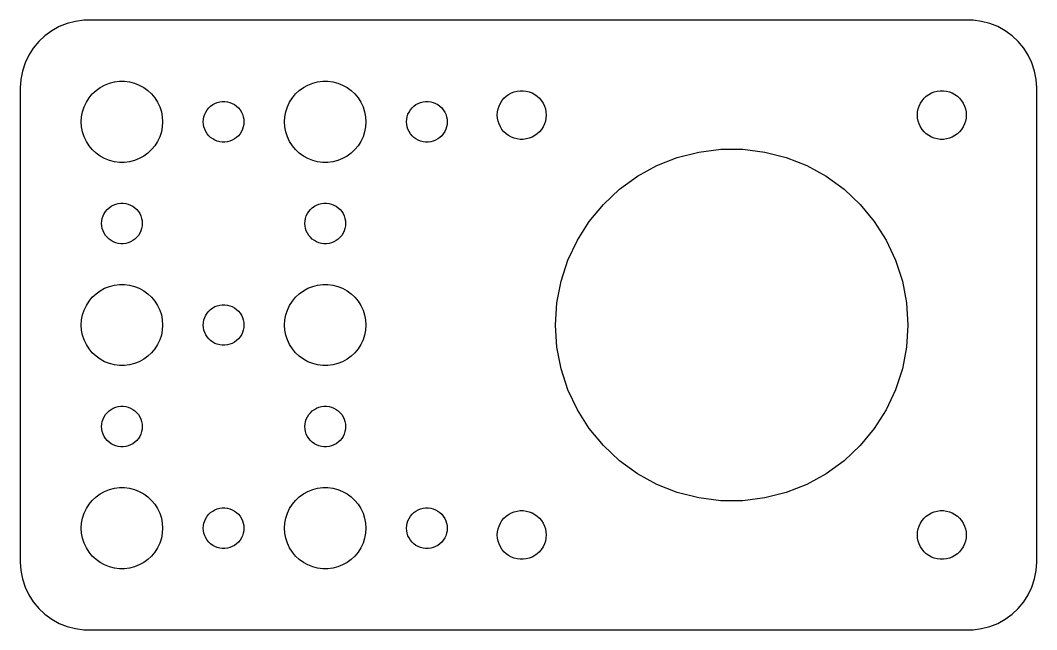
# Model space of a CAD drawing. Header units: metres. Extents: x -52.5 to 22.5, y -20 to 76.5.
# Drawn here: x -52.5 to 22.5, y 31.5 to 76.5 of the extents above; entities that cross this region are included whole.
import ezdxf

# ---------------------------------------------------------------- set-up
doc = ezdxf.new("R2010")
doc.units = ezdxf.units.M

msp = doc.modelspace()

# ---------------------------------------------------------------- linework, layer by layer
for p, q in [((-49.6289, 76.0241), (-50.1791, 75.7216)), ((-49.0451, 76.2553), (-49.6289, 76.0241)), ((-48.4369, 76.4114), (-49.0451, 76.2553)), ((-47.8139, 76.4901), (-48.4369, 76.4114)), ((17.8139, 76.4901), (-47.8139, 76.4901)), ((18.4369, 76.4114), (17.8139, 76.4901)), ((19.0451, 76.2553), (18.4369, 76.4114)), ((19.6289, 76.0241), (19.0451, 76.2553)), ((20.1791, 75.7216), (19.6289, 76.0241)), ((-50.6871, 75.3526), (-51.1448, 74.9227)), ((-50.1791, 75.7216), (-50.6871, 75.3526)), ((20.6871, 75.3526), (20.1791, 75.7216)), ((21.1448, 74.9227), (20.6871, 75.3526)), ((-51.5451, 74.4389), (-51.8815, 73.9088)), ((-51.1448, 74.9227), (-51.5451, 74.4389)), ((21.5451, 74.4389), (21.1448, 74.9227)), ((21.8815, 73.9088), (21.5451, 74.4389)), ((-51.8815, 73.9088), (-52.1489, 73.3406)), ((22.1489, 73.3406), (21.8815, 73.9088)), ((-52.1489, 73.3406), (-52.3429, 72.7434)), ((22.3429, 72.7434), (22.1489, 73.3406)), ((-52.4606, 72.1267), (-52.5, 71.5)), ((-52.3429, 72.7434), (-52.4606, 72.1267)), ((22.4606, 72.1267), (22.3429, 72.7434)), ((22.5, 71.5), (22.4606, 72.1267)), ((-52.5, 71.5), (-52.5, 36.5)), ((-47.1869, 71.0536), (-46.9123, 71.3115)), ((-46.9123, 71.3115), (-46.6075, 71.533)), ((-46.6075, 71.533), (-46.2773, 71.7145)), ((-46.2773, 71.7145), (-45.927, 71.8532)), ((-45.927, 71.8532), (-45.5621, 71.9469)), ((-45.5621, 71.9469), (-45.1884, 71.9941)), ((-45.1884, 71.9941), (-44.8116, 71.9941)), ((-44.8116, 71.9941), (-44.4379, 71.9469)), ((-44.4379, 71.9469), (-44.0729, 71.8532)), ((-44.0729, 71.8532), (-43.7227, 71.7145)), ((-43.7227, 71.7145), (-43.3925, 71.533)), ((-43.3925, 71.533), (-43.0877, 71.3115)), ((-43.0877, 71.3115), (-42.8131, 71.0536)), ((-32.1869, 71.0536), (-31.9123, 71.3115)), ((-31.9123, 71.3115), (-31.6075, 71.533)), ((-31.6075, 71.533), (-31.2773, 71.7145)), ((-31.2773, 71.7145), (-30.927, 71.8532)), ((-30.927, 71.8532), (-30.5621, 71.9469)), ((-30.5621, 71.9469), (-30.1884, 71.9941)), ((-30.1884, 71.9941), (-29.8116, 71.9941)), ((-29.8116, 71.9941), (-29.4379, 71.9469)), ((-29.4379, 71.9469), (-29.0729, 71.8532)), ((-29.0729, 71.8532), (-28.7227, 71.7145)), ((-28.7227, 71.7145), (-28.3925, 71.533)), ((-28.3925, 71.533), (-28.0877, 71.3115)), ((-28.0877, 71.3115), (-27.8131, 71.0536)), ((-16.0562, 71.2119), (-15.8373, 71.2681)), ((-15.8373, 71.2681), (-15.613, 71.2964)), ((-15.613, 71.2964), (-15.387, 71.2964)), ((-15.387, 71.2964), (-15.1627, 71.2681)), ((-15.1627, 71.2681), (-14.9438, 71.2119)), ((14.9438, 71.2119), (15.1627, 71.2681)), ((15.1627, 71.2681), (15.387, 71.2964)), ((15.387, 71.2964), (15.613, 71.2964)), ((15.613, 71.2964), (15.8373, 71.2681)), ((15.8373, 71.2681), (16.0562, 71.2119)), ((22.5, 36.5), (22.5, 71.5)), ((-47.6289, 70.4453), (-47.427, 70.7634)), ((-47.427, 70.7634), (-47.1869, 71.0536)), ((-42.8131, 71.0536), (-42.5729, 70.7634)), ((-42.5729, 70.7634), (-42.3711, 70.4453)), ((-32.6289, 70.4453), (-32.427, 70.7634)), ((-32.427, 70.7634), (-32.1869, 71.0536)), ((-27.8131, 71.0536), (-27.5729, 70.7634)), ((-27.5729, 70.7634), (-27.3711, 70.4453)), ((-17.0773, 70.3672), (-16.9562, 70.558)), ((-16.9562, 70.558), (-16.8121, 70.7322)), ((-16.8121, 70.7322), (-16.6474, 70.8869)), ((-16.6474, 70.8869), (-16.4645, 71.0198)), ((-16.4645, 71.0198), (-16.2664, 71.1287)), ((-16.2664, 71.1287), (-16.0562, 71.2119)), ((-14.9438, 71.2119), (-14.7336, 71.1287)), ((-14.7336, 71.1287), (-14.5355, 71.0198)), ((-14.5355, 71.0198), (-14.3526, 70.8869)), ((-14.3526, 70.8869), (-14.1879, 70.7322)), ((-14.1879, 70.7322), (-14.0438, 70.558)), ((-14.0438, 70.558), (-13.9226, 70.3672)), ((13.9226, 70.3672), (14.0438, 70.558)), ((14.0438, 70.558), (14.1879, 70.7322)), ((14.1879, 70.7322), (14.3526, 70.8869)), ((14.3526, 70.8869), (14.5355, 71.0198)), ((14.5355, 71.0198), (14.7336, 71.1287)), ((14.7336, 71.1287), (14.9438, 71.2119)), ((16.0562, 71.2119), (16.2664, 71.1287)), ((16.2664, 71.1287), (16.4645, 71.0198)), ((16.4645, 71.0198), (16.6474, 70.8869)), ((16.6474, 70.8869), (16.8121, 70.7322)), ((16.8121, 70.7322), (16.9562, 70.558)), ((16.9562, 70.558), (17.0773, 70.3672)), ((-47.9057, 69.7461), (-47.7893, 70.1044)), ((-47.7893, 70.1044), (-47.6289, 70.4453)), ((-42.3711, 70.4453), (-42.2107, 70.1044)), ((-42.2107, 70.1044), (-42.0942, 69.7461)), ((-38.8145, 69.7226), (-38.7135, 69.8817)), ((-38.7135, 69.8817), (-38.5934, 70.0268)), ((-38.5934, 70.0268), (-38.4561, 70.1558)), ((-38.4561, 70.1558), (-38.3037, 70.2665)), ((-38.3037, 70.2665), (-38.1387, 70.3572)), ((-38.1387, 70.3572), (-37.9635, 70.4266)), ((-37.9635, 70.4266), (-37.7811, 70.4734)), ((-37.7811, 70.4734), (-37.5942, 70.497)), ((-37.5942, 70.497), (-37.4058, 70.497)), ((-37.4058, 70.497), (-37.2189, 70.4734)), ((-37.2189, 70.4734), (-37.0365, 70.4266)), ((-37.0365, 70.4266), (-36.8613, 70.3572)), ((-36.8613, 70.3572), (-36.6963, 70.2665)), ((-36.6963, 70.2665), (-36.5439, 70.1558)), ((-36.5439, 70.1558), (-36.4065, 70.0268)), ((-36.4065, 70.0268), (-36.2865, 69.8817)), ((-36.2865, 69.8817), (-36.1855, 69.7226)), ((-32.9057, 69.7461), (-32.7893, 70.1044)), ((-32.7893, 70.1044), (-32.6289, 70.4453)), ((-27.3711, 70.4453), (-27.2107, 70.1044)), ((-27.2107, 70.1044), (-27.0942, 69.7461)), ((-23.8145, 69.7226), (-23.7135, 69.8817)), ((-23.7135, 69.8817), (-23.5934, 70.0268)), ((-23.5934, 70.0268), (-23.4561, 70.1558)), ((-23.4561, 70.1558), (-23.3037, 70.2665)), ((-23.3037, 70.2665), (-23.1387, 70.3572)), ((-23.1387, 70.3572), (-22.9635, 70.4266)), ((-22.9635, 70.4266), (-22.7811, 70.4734)), ((-22.7811, 70.4734), (-22.5942, 70.497)), ((-22.5942, 70.497), (-22.4058, 70.497)), ((-22.4058, 70.497), (-22.2189, 70.4734)), ((-22.2189, 70.4734), (-22.0365, 70.4266)), ((-22.0365, 70.4266), (-21.8613, 70.3572)), ((-21.8613, 70.3572), (-21.6963, 70.2665)), ((-21.6963, 70.2665), (-21.5439, 70.1558)), ((-21.5439, 70.1558), (-21.4065, 70.0268)), ((-21.4065, 70.0268), (-21.2865, 69.8817)), ((-21.2865, 69.8817), (-21.1855, 69.7226)), ((-17.2858, 69.7256), (-17.2434, 69.9476)), ((-17.2434, 69.9476), (-17.1736, 70.1626)), ((-17.1736, 70.1626), (-17.0773, 70.3672)), ((-13.9226, 70.3672), (-13.8264, 70.1626)), ((-13.8264, 70.1626), (-13.7565, 69.9476)), ((-13.7565, 69.9476), (-13.7142, 69.7256)), ((13.7142, 69.7256), (13.7565, 69.9476)), ((13.7565, 69.9476), (13.8264, 70.1626)), ((13.8264, 70.1626), (13.9226, 70.3672)), ((17.0773, 70.3672), (17.1736, 70.1626)), ((17.1736, 70.1626), (17.2434, 69.9476)), ((17.2434, 69.9476), (17.2858, 69.7256)), ((-48, 69), (-47.9763, 69.376)), ((-47.9763, 68.624), (-48, 69)), ((-47.9763, 69.376), (-47.9057, 69.7461)), ((-42.0942, 69.7461), (-42.0237, 69.376)), ((-42.0237, 69.376), (-42, 69)), ((-42, 69), (-42.0237, 68.624)), ((-39, 69), (-38.9882, 69.188)), ((-38.9882, 68.812), (-39, 69)), ((-38.9882, 69.188), (-38.9529, 69.373)), ((-38.9529, 69.373), (-38.8947, 69.5522)), ((-38.8947, 69.5522), (-38.8145, 69.7226)), ((-36.1855, 69.7226), (-36.1053, 69.5522)), ((-36.1053, 69.5522), (-36.0471, 69.373)), ((-36.0471, 69.373), (-36.0118, 69.188)), ((-36.0118, 69.188), (-36, 69)), ((-36, 69), (-36.0118, 68.812)), ((-33, 69), (-32.9763, 69.376)), ((-32.9763, 68.624), (-33, 69)), ((-32.9763, 69.376), (-32.9057, 69.7461)), ((-27.0942, 69.7461), (-27.0237, 69.376)), ((-27.0237, 69.376), (-27, 69)), ((-27, 69), (-27.0237, 68.624)), ((-24, 69), (-23.9882, 69.188)), ((-23.9882, 68.812), (-24, 69)), ((-23.9882, 69.188), (-23.9529, 69.373)), ((-23.9529, 69.373), (-23.8947, 69.5522)), ((-23.8947, 69.5522), (-23.8145, 69.7226)), ((-21.1855, 69.7226), (-21.1053, 69.5522)), ((-21.1053, 69.5522), (-21.0471, 69.373)), ((-21.0471, 69.373), (-21.0118, 69.188)), ((-21.0118, 69.188), (-21, 69)), ((-21, 69), (-21.0118, 68.812)), ((-17.3, 69.5), (-17.2858, 69.7256)), ((-17.2858, 69.2744), (-17.3, 69.5)), ((-17.2434, 69.0524), (-17.2858, 69.2744)), ((-17.1736, 68.8374), (-17.2434, 69.0524)), ((-13.7565, 69.0524), (-13.8264, 68.8374)), ((-13.7142, 69.2744), (-13.7565, 69.0524)), ((-13.7142, 69.7256), (-13.7, 69.5)), ((-13.7, 69.5), (-13.7142, 69.2744)), ((13.7, 69.5), (13.7142, 69.7256)), ((13.7142, 69.2744), (13.7, 69.5)), ((13.7565, 69.0524), (13.7142, 69.2744)), ((13.8264, 68.8374), (13.7565, 69.0524)), ((17.2434, 69.0524), (17.1736, 68.8374)), ((17.2858, 69.2744), (17.2434, 69.0524)), ((17.2858, 69.7256), (17.3, 69.5)), ((17.3, 69.5), (17.2858, 69.2744)), ((-47.9057, 68.2539), (-47.9763, 68.624)), ((-47.7893, 67.8956), (-47.9057, 68.2539)), ((-42.0942, 68.2539), (-42.2107, 67.8956)), ((-42.0237, 68.624), (-42.0942, 68.2539)), ((-38.9529, 68.627), (-38.9882, 68.812)), ((-38.8947, 68.4478), (-38.9529, 68.627)), ((-38.8145, 68.2774), (-38.8947, 68.4478)), ((-38.7135, 68.1183), (-38.8145, 68.2774)), ((-36.1855, 68.2774), (-36.2865, 68.1183)), ((-36.1053, 68.4478), (-36.1855, 68.2774)), ((-36.0471, 68.627), (-36.1053, 68.4478)), ((-36.0118, 68.812), (-36.0471, 68.627)), ((-32.9057, 68.2539), (-32.9763, 68.624)), ((-32.7893, 67.8956), (-32.9057, 68.2539)), ((-27.0942, 68.2539), (-27.2107, 67.8956)), ((-27.0237, 68.624), (-27.0942, 68.2539)), ((-23.9529, 68.627), (-23.9882, 68.812)), ((-23.8947, 68.4478), (-23.9529, 68.627)), ((-23.8145, 68.2774), (-23.8947, 68.4478)), ((-23.7135, 68.1183), (-23.8145, 68.2774)), ((-21.1855, 68.2774), (-21.2865, 68.1183)), ((-21.1053, 68.4478), (-21.1855, 68.2774)), ((-21.0471, 68.627), (-21.1053, 68.4478)), ((-21.0118, 68.812), (-21.0471, 68.627)), ((-17.0773, 68.6328), (-17.1736, 68.8374)), ((-16.9562, 68.442), (-17.0773, 68.6328)), ((-16.8121, 68.2678), (-16.9562, 68.442)), ((-16.6474, 68.1131), (-16.8121, 68.2678)), ((-14.1879, 68.2678), (-14.3526, 68.1131)), ((-14.0438, 68.442), (-14.1879, 68.2678)), ((-13.9226, 68.6328), (-14.0438, 68.442)), ((-13.8264, 68.8374), (-13.9226, 68.6328)), ((13.9226, 68.6328), (13.8264, 68.8374)), ((14.0438, 68.442), (13.9226, 68.6328)), ((14.1879, 68.2678), (14.0438, 68.442)), ((14.3526, 68.1131), (14.1879, 68.2678)), ((16.8121, 68.2678), (16.6474, 68.1131)), ((16.9562, 68.442), (16.8121, 68.2678)), ((17.0773, 68.6328), (16.9562, 68.442)), ((17.1736, 68.8374), (17.0773, 68.6328)), ((-47.6289, 67.5547), (-47.7893, 67.8956)), ((-47.427, 67.2366), (-47.6289, 67.5547)), ((-42.3711, 67.5547), (-42.5729, 67.2366)), ((-42.2107, 67.8956), (-42.3711, 67.5547)), ((-38.5934, 67.9732), (-38.7135, 68.1183)), ((-38.4561, 67.8442), (-38.5934, 67.9732)), ((-38.3037, 67.7335), (-38.4561, 67.8442)), ((-38.1387, 67.6427), (-38.3037, 67.7335)), ((-37.9635, 67.5734), (-38.1387, 67.6427)), ((-37.7811, 67.5266), (-37.9635, 67.5734)), ((-37.5942, 67.5029), (-37.7811, 67.5266)), ((-37.4058, 67.5029), (-37.5942, 67.5029)), ((-37.2189, 67.5266), (-37.4058, 67.5029)), ((-37.0365, 67.5734), (-37.2189, 67.5266)), ((-36.8613, 67.6427), (-37.0365, 67.5734)), ((-36.6963, 67.7335), (-36.8613, 67.6427)), ((-36.5439, 67.8442), (-36.6963, 67.7335)), ((-36.4065, 67.9732), (-36.5439, 67.8442)), ((-36.2865, 68.1183), (-36.4065, 67.9732)), ((-32.6289, 67.5547), (-32.7893, 67.8956)), ((-32.427, 67.2366), (-32.6289, 67.5547)), ((-27.3711, 67.5547), (-27.5729, 67.2366)), ((-27.2107, 67.8956), (-27.3711, 67.5547)), ((-23.5934, 67.9732), (-23.7135, 68.1183)), ((-23.4561, 67.8442), (-23.5934, 67.9732)), ((-23.3037, 67.7335), (-23.4561, 67.8442)), ((-23.1387, 67.6427), (-23.3037, 67.7335)), ((-22.9635, 67.5734), (-23.1387, 67.6427)), ((-22.7811, 67.5266), (-22.9635, 67.5734)), ((-22.5942, 67.5029), (-22.7811, 67.5266)), ((-22.4058, 67.5029), (-22.5942, 67.5029)), ((-22.2189, 67.5266), (-22.4058, 67.5029)), ((-22.0365, 67.5734), (-22.2189, 67.5266)), ((-21.8613, 67.6427), (-22.0365, 67.5734)), ((-21.6963, 67.7335), (-21.8613, 67.6427)), ((-21.5439, 67.8442), (-21.6963, 67.7335)), ((-21.4065, 67.9732), (-21.5439, 67.8442)), ((-21.2865, 68.1183), (-21.4065, 67.9732)), ((-16.4645, 67.9802), (-16.6474, 68.1131)), ((-16.2664, 67.8713), (-16.4645, 67.9802)), ((-16.0562, 67.7881), (-16.2664, 67.8713)), ((-15.8373, 67.7319), (-16.0562, 67.7881)), ((-15.613, 67.7036), (-15.8373, 67.7319)), ((-15.387, 67.7036), (-15.613, 67.7036)), ((-15.1627, 67.7319), (-15.387, 67.7036)), ((-14.9438, 67.7881), (-15.1627, 67.7319)), ((-14.7336, 67.8713), (-14.9438, 67.7881)), ((-14.5355, 67.9802), (-14.7336, 67.8713)), ((-14.3526, 68.1131), (-14.5355, 67.9802)), ((14.5355, 67.9802), (14.3526, 68.1131)), ((14.7336, 67.8713), (14.5355, 67.9802)), ((14.9438, 67.7881), (14.7336, 67.8713)), ((15.1627, 67.7319), (14.9438, 67.7881)), ((15.387, 67.7036), (15.1627, 67.7319)), ((15.613, 67.7036), (15.387, 67.7036)), ((15.8373, 67.7319), (15.613, 67.7036)), ((16.0562, 67.7881), (15.8373, 67.7319)), ((16.2664, 67.8713), (16.0562, 67.7881)), ((16.4645, 67.9802), (16.2664, 67.8713)), ((16.6474, 68.1131), (16.4645, 67.9802)), ((-47.1869, 66.9464), (-47.427, 67.2366)), ((-46.9123, 66.6884), (-47.1869, 66.9464)), ((-42.8131, 66.9464), (-43.0877, 66.6884)), ((-42.5729, 67.2366), (-42.8131, 66.9464)), ((-32.1869, 66.9464), (-32.427, 67.2366)), ((-31.9123, 66.6884), (-32.1869, 66.9464)), ((-27.8131, 66.9464), (-28.0877, 66.6884)), ((-27.5729, 67.2366), (-27.8131, 66.9464)), ((-4.0172, 66.3637), (-2.4359, 66.7697)), ((-2.4359, 66.7697), (-0.8163, 66.9743)), ((-0.8163, 66.9743), (0.8163, 66.9743)), ((0.8163, 66.9743), (2.4359, 66.7697)), ((2.4359, 66.7697), (4.0172, 66.3637)), ((-46.6075, 66.467), (-46.9123, 66.6884)), ((-46.2773, 66.2855), (-46.6075, 66.467)), ((-45.927, 66.1468), (-46.2773, 66.2855)), ((-45.5621, 66.0531), (-45.927, 66.1468)), ((-45.1884, 66.0059), (-45.5621, 66.0531)), ((-44.8116, 66.0059), (-45.1884, 66.0059)), ((-44.4379, 66.0531), (-44.8116, 66.0059)), ((-44.0729, 66.1468), (-44.4379, 66.0531)), ((-43.7227, 66.2855), (-44.0729, 66.1468)), ((-43.3925, 66.467), (-43.7227, 66.2855)), ((-43.0877, 66.6884), (-43.3925, 66.467)), ((-31.6075, 66.467), (-31.9123, 66.6884)), ((-31.2773, 66.2855), (-31.6075, 66.467)), ((-30.927, 66.1468), (-31.2773, 66.2855)), ((-30.5621, 66.0531), (-30.927, 66.1468)), ((-30.1884, 66.0059), (-30.5621, 66.0531)), ((-29.8116, 66.0059), (-30.1884, 66.0059)), ((-29.4379, 66.0531), (-29.8116, 66.0059)), ((-29.0729, 66.1468), (-29.4379, 66.0531)), ((-28.7227, 66.2855), (-29.0729, 66.1468)), ((-28.3925, 66.467), (-28.7227, 66.2855)), ((-28.0877, 66.6884), (-28.3925, 66.467)), ((-5.5351, 65.7627), (-4.0172, 66.3637)), ((4.0172, 66.3637), (5.5351, 65.7627)), ((-6.9657, 64.9763), (-5.5351, 65.7627)), ((5.5351, 65.7627), (6.9657, 64.9763)), ((-8.2865, 64.0167), (-6.9657, 64.9763)), ((6.9657, 64.9763), (8.2865, 64.0167)), ((-9.4766, 62.8991), (-8.2865, 64.0167)), ((8.2865, 64.0167), (9.4766, 62.8991)), ((-46.3145, 62.2226), (-46.2135, 62.3817)), ((-46.2135, 62.3817), (-46.0934, 62.5268)), ((-46.0934, 62.5268), (-45.9561, 62.6558)), ((-45.9561, 62.6558), (-45.8037, 62.7665)), ((-45.8037, 62.7665), (-45.6387, 62.8572)), ((-45.6387, 62.8572), (-45.4635, 62.9266)), ((-45.4635, 62.9266), (-45.2811, 62.9734)), ((-45.2811, 62.9734), (-45.0942, 62.997)), ((-45.0942, 62.997), (-44.9058, 62.997)), ((-44.9058, 62.997), (-44.7189, 62.9734)), ((-44.7189, 62.9734), (-44.5365, 62.9266)), ((-44.5365, 62.9266), (-44.3613, 62.8572)), ((-44.3613, 62.8572), (-44.1963, 62.7665)), ((-44.1963, 62.7665), (-44.0439, 62.6558)), ((-44.0439, 62.6558), (-43.9065, 62.5268)), ((-43.9065, 62.5268), (-43.7865, 62.3817)), ((-43.7865, 62.3817), (-43.6855, 62.2226)), ((-31.3145, 62.2226), (-31.2135, 62.3817)), ((-31.2135, 62.3817), (-31.0934, 62.5268)), ((-31.0934, 62.5268), (-30.9561, 62.6558)), ((-30.9561, 62.6558), (-30.8037, 62.7665)), ((-30.8037, 62.7665), (-30.6387, 62.8572)), ((-30.6387, 62.8572), (-30.4635, 62.9266)), ((-30.4635, 62.9266), (-30.2811, 62.9734)), ((-30.2811, 62.9734), (-30.0942, 62.997)), ((-30.0942, 62.997), (-29.9058, 62.997)), ((-29.9058, 62.997), (-29.7189, 62.9734)), ((-29.7189, 62.9734), (-29.5365, 62.9266)), ((-29.5365, 62.9266), (-29.3613, 62.8572)), ((-29.3613, 62.8572), (-29.1963, 62.7665)), ((-29.1963, 62.7665), (-29.0439, 62.6558)), ((-29.0439, 62.6558), (-28.9065, 62.5268)), ((-28.9065, 62.5268), (-28.7865, 62.3817)), ((-28.7865, 62.3817), (-28.6855, 62.2226)), ((-10.5172, 61.6412), (-9.4766, 62.8991)), ((9.4766, 62.8991), (10.5172, 61.6412)), ((-46.5, 61.5), (-46.4882, 61.688)), ((-46.4882, 61.312), (-46.5, 61.5)), ((-46.4882, 61.688), (-46.4529, 61.873)), ((-46.4529, 61.873), (-46.3947, 62.0522)), ((-46.3947, 62.0522), (-46.3145, 62.2226)), ((-43.6855, 62.2226), (-43.6053, 62.0522)), ((-43.6053, 62.0522), (-43.5471, 61.873)), ((-43.5471, 61.873), (-43.5118, 61.688)), ((-43.5118, 61.688), (-43.5, 61.5)), ((-43.5, 61.5), (-43.5118, 61.312)), ((-31.5, 61.5), (-31.4882, 61.688)), ((-31.4882, 61.312), (-31.5, 61.5)), ((-31.4882, 61.688), (-31.4529, 61.873)), ((-31.4529, 61.873), (-31.3947, 62.0522)), ((-31.3947, 62.0522), (-31.3145, 62.2226)), ((-28.6855, 62.2226), (-28.6053, 62.0522)), ((-28.6053, 62.0522), (-28.5471, 61.873)), ((-28.5471, 61.873), (-28.5118, 61.688)), ((-28.5118, 61.688), (-28.5, 61.5)), ((-28.5, 61.5), (-28.5118, 61.312)), ((-11.392, 60.2628), (-10.5172, 61.6412)), ((10.5172, 61.6412), (11.392, 60.2628)), ((-46.4529, 61.127), (-46.4882, 61.312)), ((-46.3947, 60.9478), (-46.4529, 61.127)), ((-46.3145, 60.7774), (-46.3947, 60.9478)), ((-46.2135, 60.6183), (-46.3145, 60.7774)), ((-43.6855, 60.7774), (-43.7865, 60.6183)), ((-43.6053, 60.9478), (-43.6855, 60.7774)), ((-43.5471, 61.127), (-43.6053, 60.9478)), ((-43.5118, 61.312), (-43.5471, 61.127)), ((-31.4529, 61.127), (-31.4882, 61.312)), ((-31.3947, 60.9478), (-31.4529, 61.127)), ((-31.3145, 60.7774), (-31.3947, 60.9478)), ((-31.2135, 60.6183), (-31.3145, 60.7774)), ((-28.6855, 60.7774), (-28.7865, 60.6183)), ((-28.6053, 60.9478), (-28.6855, 60.7774)), ((-28.5471, 61.127), (-28.6053, 60.9478)), ((-28.5118, 61.312), (-28.5471, 61.127)), ((-46.0934, 60.4732), (-46.2135, 60.6183)), ((-45.9561, 60.3442), (-46.0934, 60.4732)), ((-45.8037, 60.2335), (-45.9561, 60.3442)), ((-45.6387, 60.1427), (-45.8037, 60.2335)), ((-45.4635, 60.0734), (-45.6387, 60.1427)), ((-45.2811, 60.0266), (-45.4635, 60.0734)), ((-45.0942, 60.0029), (-45.2811, 60.0266)), ((-44.9058, 60.0029), (-45.0942, 60.0029)), ((-44.7189, 60.0266), (-44.9058, 60.0029)), ((-44.5365, 60.0734), (-44.7189, 60.0266)), ((-44.3613, 60.1427), (-44.5365, 60.0734)), ((-44.1963, 60.2335), (-44.3613, 60.1427)), ((-44.0439, 60.3442), (-44.1963, 60.2335)), ((-43.9065, 60.4732), (-44.0439, 60.3442)), ((-43.7865, 60.6183), (-43.9065, 60.4732)), ((-31.0934, 60.4732), (-31.2135, 60.6183)), ((-30.9561, 60.3442), (-31.0934, 60.4732)), ((-30.8037, 60.2335), (-30.9561, 60.3442)), ((-30.6387, 60.1427), (-30.8037, 60.2335)), ((-30.4635, 60.0734), (-30.6387, 60.1427)), ((-30.2811, 60.0266), (-30.4635, 60.0734)), ((-30.0942, 60.0029), (-30.2811, 60.0266)), ((-29.9058, 60.0029), (-30.0942, 60.0029)), ((-29.7189, 60.0266), (-29.9058, 60.0029)), ((-29.5365, 60.0734), (-29.7189, 60.0266)), ((-29.3613, 60.1427), (-29.5365, 60.0734)), ((-29.1963, 60.2335), (-29.3613, 60.1427)), ((-29.0439, 60.3442), (-29.1963, 60.2335)), ((-28.9065, 60.4732), (-29.0439, 60.3442)), ((-28.7865, 60.6183), (-28.9065, 60.4732)), ((-12.0871, 58.7856), (-11.392, 60.2628)), ((11.392, 60.2628), (12.0871, 58.7856)), ((-12.5916, 57.233), (-12.0871, 58.7856)), ((12.0871, 58.7856), (12.5916, 57.233)), ((-12.8975, 55.6293), (-12.5916, 57.233)), ((12.5916, 57.233), (12.8975, 55.6293)), ((-47.1869, 56.0536), (-46.9123, 56.3115)), ((-46.9123, 56.3115), (-46.6075, 56.533)), ((-46.6075, 56.533), (-46.2773, 56.7145)), ((-46.2773, 56.7145), (-45.927, 56.8532)), ((-45.927, 56.8532), (-45.5621, 56.9469)), ((-45.5621, 56.9469), (-45.1884, 56.9941)), ((-45.1884, 56.9941), (-44.8116, 56.9941)), ((-44.8116, 56.9941), (-44.4379, 56.9469)), ((-44.4379, 56.9469), (-44.0729, 56.8532)), ((-44.0729, 56.8532), (-43.7227, 56.7145)), ((-43.7227, 56.7145), (-43.3925, 56.533)), ((-43.3925, 56.533), (-43.0877, 56.3115)), ((-43.0877, 56.3115), (-42.8131, 56.0536)), ((-32.1869, 56.0536), (-31.9123, 56.3115)), ((-31.9123, 56.3115), (-31.6075, 56.533)), ((-31.6075, 56.533), (-31.2773, 56.7145)), ((-31.2773, 56.7145), (-30.927, 56.8532)), ((-30.927, 56.8532), (-30.5621, 56.9469)), ((-30.5621, 56.9469), (-30.1884, 56.9941)), ((-30.1884, 56.9941), (-29.8116, 56.9941)), ((-29.8116, 56.9941), (-29.4379, 56.9469)), ((-29.4379, 56.9469), (-29.0729, 56.8532)), ((-29.0729, 56.8532), (-28.7227, 56.7145)), ((-28.7227, 56.7145), (-28.3925, 56.533)), ((-28.3925, 56.533), (-28.0877, 56.3115)), ((-28.0877, 56.3115), (-27.8131, 56.0536)), ((-47.6289, 55.4453), (-47.427, 55.7634)), ((-47.427, 55.7634), (-47.1869, 56.0536)), ((-42.8131, 56.0536), (-42.5729, 55.7634)), ((-42.5729, 55.7634), (-42.3711, 55.4453)), ((-32.6289, 55.4453), (-32.427, 55.7634)), ((-32.427, 55.7634), (-32.1869, 56.0536)), ((-27.8131, 56.0536), (-27.5729, 55.7634)), ((-27.5729, 55.7634), (-27.3711, 55.4453)), ((-13, 54), (-12.8975, 55.6293)), ((12.8975, 55.6293), (13, 54)), ((-47.9057, 54.7461), (-47.7893, 55.1044)), ((-47.7893, 55.1044), (-47.6289, 55.4453)), ((-42.3711, 55.4453), (-42.2107, 55.1044)), ((-42.2107, 55.1044), (-42.0942, 54.7461)), ((-38.8145, 54.7226), (-38.7135, 54.8817)), ((-38.7135, 54.8817), (-38.5934, 55.0268)), ((-38.5934, 55.0268), (-38.4561, 55.1558)), ((-38.4561, 55.1558), (-38.3037, 55.2665)), ((-38.3037, 55.2665), (-38.1387, 55.3572)), ((-38.1387, 55.3572), (-37.9635, 55.4266)), ((-37.9635, 55.4266), (-37.7811, 55.4734)), ((-37.7811, 55.4734), (-37.5942, 55.497)), ((-37.5942, 55.497), (-37.4058, 55.497)), ((-37.4058, 55.497), (-37.2189, 55.4734)), ((-37.2189, 55.4734), (-37.0365, 55.4266)), ((-37.0365, 55.4266), (-36.8613, 55.3572)), ((-36.8613, 55.3572), (-36.6963, 55.2665)), ((-36.6963, 55.2665), (-36.5439, 55.1558)), ((-36.5439, 55.1558), (-36.4065, 55.0268)), ((-36.4065, 55.0268), (-36.2865, 54.8817)), ((-36.2865, 54.8817), (-36.1855, 54.7226)), ((-32.9057, 54.7461), (-32.7893, 55.1044)), ((-32.7893, 55.1044), (-32.6289, 55.4453)), ((-27.3711, 55.4453), (-27.2107, 55.1044)), ((-27.2107, 55.1044), (-27.0942, 54.7461)), ((-48, 54), (-47.9763, 54.376)), ((-47.9763, 53.624), (-48, 54)), ((-47.9763, 54.376), (-47.9057, 54.7461)), ((-42.0942, 54.7461), (-42.0237, 54.376)), ((-42.0237, 54.376), (-42, 54)), ((-42, 54), (-42.0237, 53.624)), ((-39, 54), (-38.9882, 54.188)), ((-38.9882, 53.812), (-39, 54)), ((-38.9882, 54.188), (-38.9529, 54.373)), ((-38.9529, 54.373), (-38.8947, 54.5522)), ((-38.8947, 54.5522), (-38.8145, 54.7226)), ((-36.1855, 54.7226), (-36.1053, 54.5522)), ((-36.1053, 54.5522), (-36.0471, 54.373)), ((-36.0471, 54.373), (-36.0118, 54.188)), ((-36.0118, 54.188), (-36, 54)), ((-36, 54), (-36.0118, 53.812)), ((-33, 54), (-32.9763, 54.376)), ((-32.9763, 53.624), (-33, 54)), ((-32.9763, 54.376), (-32.9057, 54.7461)), ((-27.0942, 54.7461), (-27.0237, 54.376)), ((-27.0237, 54.376), (-27, 54)), ((-27, 54), (-27.0237, 53.624)), ((-12.8975, 52.3707), (-13, 54)), ((13, 54), (12.8975, 52.3707)), ((-47.9057, 53.2539), (-47.9763, 53.624)), ((-47.7893, 52.8956), (-47.9057, 53.2539)), ((-42.0942, 53.2539), (-42.2107, 52.8956)), ((-42.0237, 53.624), (-42.0942, 53.2539)), ((-38.9529, 53.627), (-38.9882, 53.812)), ((-38.8947, 53.4478), (-38.9529, 53.627)), ((-38.8145, 53.2774), (-38.8947, 53.4478)), ((-38.7135, 53.1183), (-38.8145, 53.2774)), ((-36.1855, 53.2774), (-36.2865, 53.1183)), ((-36.1053, 53.4478), (-36.1855, 53.2774)), ((-36.0471, 53.627), (-36.1053, 53.4478)), ((-36.0118, 53.812), (-36.0471, 53.627)), ((-32.9057, 53.2539), (-32.9763, 53.624)), ((-32.7893, 52.8956), (-32.9057, 53.2539)), ((-27.0942, 53.2539), (-27.2107, 52.8956)), ((-27.0237, 53.624), (-27.0942, 53.2539)), ((-47.6289, 52.5547), (-47.7893, 52.8956)), ((-47.427, 52.2366), (-47.6289, 52.5547)), ((-42.3711, 52.5547), (-42.5729, 52.2366)), ((-42.2107, 52.8956), (-42.3711, 52.5547)), ((-38.5934, 52.9732), (-38.7135, 53.1183)), ((-38.4561, 52.8442), (-38.5934, 52.9732)), ((-38.3037, 52.7335), (-38.4561, 52.8442)), ((-38.1387, 52.6428), (-38.3037, 52.7335)), ((-37.9635, 52.5734), (-38.1387, 52.6428)), ((-37.7811, 52.5266), (-37.9635, 52.5734)), ((-37.5942, 52.503), (-37.7811, 52.5266)), ((-37.4058, 52.503), (-37.5942, 52.503)), ((-37.2189, 52.5266), (-37.4058, 52.503)), ((-37.0365, 52.5734), (-37.2189, 52.5266)), ((-36.8613, 52.6428), (-37.0365, 52.5734)), ((-36.6963, 52.7335), (-36.8613, 52.6428)), ((-36.5439, 52.8442), (-36.6963, 52.7335)), ((-36.4065, 52.9732), (-36.5439, 52.8442)), ((-36.2865, 53.1183), (-36.4065, 52.9732)), ((-32.6289, 52.5547), (-32.7893, 52.8956)), ((-32.427, 52.2366), (-32.6289, 52.5547)), ((-27.3711, 52.5547), (-27.5729, 52.2366)), ((-27.2107, 52.8956), (-27.3711, 52.5547)), ((-47.1869, 51.9464), (-47.427, 52.2366)), ((-46.9123, 51.6885), (-47.1869, 51.9464)), ((-42.8131, 51.9464), (-43.0877, 51.6885)), ((-42.5729, 52.2366), (-42.8131, 51.9464)), ((-32.1869, 51.9464), (-32.427, 52.2366)), ((-31.9123, 51.6885), (-32.1869, 51.9464)), ((-27.8131, 51.9464), (-28.0877, 51.6885)), ((-27.5729, 52.2366), (-27.8131, 51.9464)), ((-12.5916, 50.767), (-12.8975, 52.3707)), ((12.8975, 52.3707), (12.5916, 50.767)), ((-46.6075, 51.467), (-46.9123, 51.6885)), ((-46.2773, 51.2855), (-46.6075, 51.467)), ((-45.927, 51.1468), (-46.2773, 51.2855)), ((-45.5621, 51.0531), (-45.927, 51.1468)), ((-45.1884, 51.0059), (-45.5621, 51.0531)), ((-44.8116, 51.0059), (-45.1884, 51.0059)), ((-44.4379, 51.0531), (-44.8116, 51.0059)), ((-44.0729, 51.1468), (-44.4379, 51.0531)), ((-43.7227, 51.2855), (-44.0729, 51.1468)), ((-43.3925, 51.467), (-43.7227, 51.2855)), ((-43.0877, 51.6885), (-43.3925, 51.467)), ((-31.6075, 51.467), (-31.9123, 51.6885)), ((-31.2773, 51.2855), (-31.6075, 51.467)), ((-30.927, 51.1468), (-31.2773, 51.2855)), ((-30.5621, 51.0531), (-30.927, 51.1468)), ((-30.1884, 51.0059), (-30.5621, 51.0531)), ((-29.8116, 51.0059), (-30.1884, 51.0059)), ((-29.4379, 51.0531), (-29.8116, 51.0059)), ((-29.0729, 51.1468), (-29.4379, 51.0531)), ((-28.7227, 51.2855), (-29.0729, 51.1468)), ((-28.3925, 51.467), (-28.7227, 51.2855)), ((-28.0877, 51.6885), (-28.3925, 51.467)), ((-12.0871, 49.2144), (-12.5916, 50.767)), ((12.5916, 50.767), (12.0871, 49.2144)), ((-11.392, 47.7372), (-12.0871, 49.2144)), ((12.0871, 49.2144), (11.392, 47.7372)), ((-46.3145, 47.2226), (-46.2135, 47.3817)), ((-46.2135, 47.3817), (-46.0934, 47.5268)), ((-46.0934, 47.5268), (-45.9561, 47.6558)), ((-45.9561, 47.6558), (-45.8037, 47.7665)), ((-45.8037, 47.7665), (-45.6387, 47.8573)), ((-45.6387, 47.8573), (-45.4635, 47.9266)), ((-45.4635, 47.9266), (-45.2811, 47.9734)), ((-45.2811, 47.9734), (-45.0942, 47.9971)), ((-45.0942, 47.9971), (-44.9058, 47.9971)), ((-44.9058, 47.9971), (-44.7189, 47.9734)), ((-44.7189, 47.9734), (-44.5365, 47.9266)), ((-44.5365, 47.9266), (-44.3613, 47.8573)), ((-44.3613, 47.8573), (-44.1963, 47.7665)), ((-44.1963, 47.7665), (-44.0439, 47.6558)), ((-44.0439, 47.6558), (-43.9065, 47.5268)), ((-43.9065, 47.5268), (-43.7865, 47.3817)), ((-43.7865, 47.3817), (-43.6855, 47.2226)), ((-31.3145, 47.2226), (-31.2135, 47.3817)), ((-31.2135, 47.3817), (-31.0934, 47.5268)), ((-31.0934, 47.5268), (-30.9561, 47.6558)), ((-30.9561, 47.6558), (-30.8037, 47.7665)), ((-30.8037, 47.7665), (-30.6387, 47.8573)), ((-30.6387, 47.8573), (-30.4635, 47.9266)), ((-30.4635, 47.9266), (-30.2811, 47.9734)), ((-30.2811, 47.9734), (-30.0942, 47.9971)), ((-30.0942, 47.9971), (-29.9058, 47.9971)), ((-29.9058, 47.9971), (-29.7189, 47.9734)), ((-29.7189, 47.9734), (-29.5365, 47.9266)), ((-29.5365, 47.9266), (-29.3613, 47.8573)), ((-29.3613, 47.8573), (-29.1963, 47.7665)), ((-29.1963, 47.7665), (-29.0439, 47.6558)), ((-29.0439, 47.6558), (-28.9065, 47.5268)), ((-28.9065, 47.5268), (-28.7865, 47.3817)), ((-28.7865, 47.3817), (-28.6855, 47.2226)), ((-10.5172, 46.3588), (-11.392, 47.7372)), ((11.392, 47.7372), (10.5172, 46.3588)), ((-46.5, 46.5), (-46.4882, 46.688)), ((-46.4882, 46.312), (-46.5, 46.5)), ((-46.4882, 46.688), (-46.4529, 46.873)), ((-46.4529, 46.873), (-46.3947, 47.0522)), ((-46.3947, 47.0522), (-46.3145, 47.2226)), ((-43.6855, 47.2226), (-43.6053, 47.0522)), ((-43.6053, 47.0522), (-43.5471, 46.873)), ((-43.5471, 46.873), (-43.5118, 46.688)), ((-43.5118, 46.688), (-43.5, 46.5)), ((-43.5, 46.5), (-43.5118, 46.312)), ((-31.5, 46.5), (-31.4882, 46.688)), ((-31.4882, 46.312), (-31.5, 46.5)), ((-31.4882, 46.688), (-31.4529, 46.873)), ((-31.4529, 46.873), (-31.3947, 47.0522)), ((-31.3947, 47.0522), (-31.3145, 47.2226)), ((-28.6855, 47.2226), (-28.6053, 47.0522)), ((-28.6053, 47.0522), (-28.5471, 46.873)), ((-28.5471, 46.873), (-28.5118, 46.688)), ((-28.5118, 46.688), (-28.5, 46.5)), ((-28.5, 46.5), (-28.5118, 46.312)), ((-46.4529, 46.127), (-46.4882, 46.312)), ((-46.3947, 45.9478), (-46.4529, 46.127)), ((-46.3145, 45.7774), (-46.3947, 45.9478)), ((-46.2135, 45.6183), (-46.3145, 45.7774)), ((-43.6855, 45.7774), (-43.7865, 45.6183)), ((-43.6053, 45.9478), (-43.6855, 45.7774)), ((-43.5471, 46.127), (-43.6053, 45.9478)), ((-43.5118, 46.312), (-43.5471, 46.127)), ((-31.4529, 46.127), (-31.4882, 46.312)), ((-31.3947, 45.9478), (-31.4529, 46.127)), ((-31.3145, 45.7774), (-31.3947, 45.9478)), ((-31.2135, 45.6183), (-31.3145, 45.7774)), ((-28.6855, 45.7774), (-28.7865, 45.6183)), ((-28.6053, 45.9478), (-28.6855, 45.7774)), ((-28.5471, 46.127), (-28.6053, 45.9478)), ((-28.5118, 46.312), (-28.5471, 46.127)), ((-9.4766, 45.1009), (-10.5172, 46.3588)), ((10.5172, 46.3588), (9.4766, 45.1009)), ((-46.0934, 45.4732), (-46.2135, 45.6183)), ((-45.9561, 45.3442), (-46.0934, 45.4732)), ((-45.8037, 45.2335), (-45.9561, 45.3442)), ((-45.6387, 45.1428), (-45.8037, 45.2335)), ((-45.4635, 45.0734), (-45.6387, 45.1428)), ((-45.2811, 45.0266), (-45.4635, 45.0734)), ((-45.0942, 45.003), (-45.2811, 45.0266)), ((-44.9058, 45.003), (-45.0942, 45.003)), ((-44.7189, 45.0266), (-44.9058, 45.003)), ((-44.5365, 45.0734), (-44.7189, 45.0266)), ((-44.3613, 45.1428), (-44.5365, 45.0734)), ((-44.1963, 45.2335), (-44.3613, 45.1428)), ((-44.0439, 45.3442), (-44.1963, 45.2335)), ((-43.9065, 45.4732), (-44.0439, 45.3442)), ((-43.7865, 45.6183), (-43.9065, 45.4732)), ((-31.0934, 45.4732), (-31.2135, 45.6183)), ((-30.9561, 45.3442), (-31.0934, 45.4732)), ((-30.8037, 45.2335), (-30.9561, 45.3442)), ((-30.6387, 45.1428), (-30.8037, 45.2335)), ((-30.4635, 45.0734), (-30.6387, 45.1428)), ((-30.2811, 45.0266), (-30.4635, 45.0734)), ((-30.0942, 45.003), (-30.2811, 45.0266)), ((-29.9058, 45.003), (-30.0942, 45.003)), ((-29.7189, 45.0266), (-29.9058, 45.003)), ((-29.5365, 45.0734), (-29.7189, 45.0266)), ((-29.3613, 45.1428), (-29.5365, 45.0734)), ((-29.1963, 45.2335), (-29.3613, 45.1428)), ((-29.0439, 45.3442), (-29.1963, 45.2335)), ((-28.9065, 45.4732), (-29.0439, 45.3442)), ((-28.7865, 45.6183), (-28.9065, 45.4732)), ((-8.2865, 43.9833), (-9.4766, 45.1009)), ((9.4766, 45.1009), (8.2865, 43.9833)), ((-6.9657, 43.0237), (-8.2865, 43.9833)), ((8.2865, 43.9833), (6.9657, 43.0237)), ((-5.5351, 42.2373), (-6.9657, 43.0237)), ((6.9657, 43.0237), (5.5351, 42.2373)), ((-4.0172, 41.6363), (-5.5351, 42.2373)), ((5.5351, 42.2373), (4.0172, 41.6363)), ((-47.1869, 41.0536), (-46.9123, 41.3116)), ((-46.9123, 41.3116), (-46.6075, 41.533)), ((-46.6075, 41.533), (-46.2773, 41.7145)), ((-46.2773, 41.7145), (-45.927, 41.8532)), ((-45.927, 41.8532), (-45.5621, 41.9469)), ((-45.5621, 41.9469), (-45.1884, 41.9941)), ((-45.1884, 41.9941), (-44.8116, 41.9941)), ((-44.8116, 41.9941), (-44.4379, 41.9469)), ((-44.4379, 41.9469), (-44.0729, 41.8532)), ((-44.0729, 41.8532), (-43.7227, 41.7145)), ((-43.7227, 41.7145), (-43.3925, 41.533)), ((-43.3925, 41.533), (-43.0877, 41.3116)), ((-43.0877, 41.3116), (-42.8131, 41.0536)), ((-32.1869, 41.0536), (-31.9123, 41.3116)), ((-31.9123, 41.3116), (-31.6075, 41.533)), ((-31.6075, 41.533), (-31.2773, 41.7145)), ((-31.2773, 41.7145), (-30.927, 41.8532)), ((-30.927, 41.8532), (-30.5621, 41.9469)), ((-30.5621, 41.9469), (-30.1884, 41.9941)), ((-30.1884, 41.9941), (-29.8116, 41.9941)), ((-29.8116, 41.9941), (-29.4379, 41.9469)), ((-29.4379, 41.9469), (-29.0729, 41.8532)), ((-29.0729, 41.8532), (-28.7227, 41.7145)), ((-28.7227, 41.7145), (-28.3925, 41.533)), ((-28.3925, 41.533), (-28.0877, 41.3116)), ((-28.0877, 41.3116), (-27.8131, 41.0536)), ((-2.4359, 41.2303), (-4.0172, 41.6363)), ((4.0172, 41.6363), (2.4359, 41.2303)), ((-47.6289, 40.4453), (-47.427, 40.7634)), ((-47.427, 40.7634), (-47.1869, 41.0536)), ((-42.8131, 41.0536), (-42.5729, 40.7634)), ((-42.5729, 40.7634), (-42.3711, 40.4453)), ((-32.6289, 40.4453), (-32.427, 40.7634)), ((-32.427, 40.7634), (-32.1869, 41.0536)), ((-27.8131, 41.0536), (-27.5729, 40.7634)), ((-27.5729, 40.7634), (-27.3711, 40.4453)), ((-0.8163, 41.0257), (-2.4359, 41.2303)), ((0.8163, 41.0257), (-0.8163, 41.0257)), ((2.4359, 41.2303), (0.8163, 41.0257)), ((-47.9057, 39.7461), (-47.7893, 40.1044)), ((-47.7893, 40.1044), (-47.6289, 40.4453)), ((-42.3711, 40.4453), (-42.2107, 40.1044)), ((-42.2107, 40.1044), (-42.0942, 39.7461)), ((-38.8145, 39.7226), (-38.7135, 39.8817)), ((-38.7135, 39.8817), (-38.5934, 40.0268)), ((-38.5934, 40.0268), (-38.4561, 40.1558)), ((-38.4561, 40.1558), (-38.3037, 40.2665)), ((-38.3037, 40.2665), (-38.1387, 40.3573)), ((-38.1387, 40.3573), (-37.9635, 40.4266)), ((-37.9635, 40.4266), (-37.7811, 40.4734)), ((-37.7811, 40.4734), (-37.5942, 40.4971)), ((-37.5942, 40.4971), (-37.4058, 40.4971)), ((-37.4058, 40.4971), (-37.2189, 40.4734)), ((-37.2189, 40.4734), (-37.0365, 40.4266)), ((-37.0365, 40.4266), (-36.8613, 40.3573)), ((-36.8613, 40.3573), (-36.6963, 40.2665)), ((-36.6963, 40.2665), (-36.5439, 40.1558)), ((-36.5439, 40.1558), (-36.4065, 40.0268)), ((-36.4065, 40.0268), (-36.2865, 39.8817)), ((-36.2865, 39.8817), (-36.1855, 39.7226)), ((-32.9057, 39.7461), (-32.7893, 40.1044)), ((-32.7893, 40.1044), (-32.6289, 40.4453)), ((-27.3711, 40.4453), (-27.2107, 40.1044)), ((-27.2107, 40.1044), (-27.0942, 39.7461)), ((-23.8145, 39.7226), (-23.7135, 39.8817)), ((-23.7135, 39.8817), (-23.5934, 40.0268)), ((-23.5934, 40.0268), (-23.4561, 40.1558)), ((-23.4561, 40.1558), (-23.3037, 40.2665)), ((-23.3037, 40.2665), (-23.1387, 40.3573)), ((-23.1387, 40.3573), (-22.9635, 40.4266)), ((-22.9635, 40.4266), (-22.7811, 40.4734)), ((-22.7811, 40.4734), (-22.5942, 40.4971)), ((-22.5942, 40.4971), (-22.4058, 40.4971)), ((-22.4058, 40.4971), (-22.2189, 40.4734)), ((-22.2189, 40.4734), (-22.0365, 40.4266)), ((-22.0365, 40.4266), (-21.8613, 40.3573)), ((-21.8613, 40.3573), (-21.6963, 40.2665)), ((-21.6963, 40.2665), (-21.5439, 40.1558)), ((-21.5439, 40.1558), (-21.4065, 40.0268)), ((-21.4065, 40.0268), (-21.2865, 39.8817)), ((-21.2865, 39.8817), (-21.1855, 39.7226)), ((-16.8121, 39.7322), (-16.6474, 39.8869)), ((-16.6474, 39.8869), (-16.4645, 40.0198)), ((-16.4645, 40.0198), (-16.2664, 40.1287)), ((-16.2664, 40.1287), (-16.0562, 40.2119)), ((-16.0562, 40.2119), (-15.8373, 40.2681)), ((-15.8373, 40.2681), (-15.613, 40.2964)), ((-15.613, 40.2964), (-15.387, 40.2964)), ((-15.387, 40.2964), (-15.1627, 40.2681)), ((-15.1627, 40.2681), (-14.9438, 40.2119)), ((-14.9438, 40.2119), (-14.7336, 40.1287)), ((-14.7336, 40.1287), (-14.5355, 40.0198)), ((-14.5355, 40.0198), (-14.3526, 39.8869)), ((-14.3526, 39.8869), (-14.1879, 39.7322)), ((14.1879, 39.7322), (14.3526, 39.8869)), ((14.3526, 39.8869), (14.5355, 40.0198)), ((14.5355, 40.0198), (14.7336, 40.1287)), ((14.7336, 40.1287), (14.9438, 40.2119)), ((14.9438, 40.2119), (15.1627, 40.2681)), ((15.1627, 40.2681), (15.387, 40.2964)), ((15.387, 40.2964), (15.613, 40.2964)), ((15.613, 40.2964), (15.8373, 40.2681)), ((15.8373, 40.2681), (16.0562, 40.2119)), ((16.0562, 40.2119), (16.2664, 40.1287)), ((16.2664, 40.1287), (16.4645, 40.0198)), ((16.4645, 40.0198), (16.6474, 39.8869)), ((16.6474, 39.8869), (16.8121, 39.7322)), ((-48, 39), (-47.9763, 39.376)), ((-47.9763, 38.624), (-48, 39)), ((-47.9763, 39.376), (-47.9057, 39.7461)), ((-42.0942, 39.7461), (-42.0237, 39.376)), ((-42.0237, 39.376), (-42, 39)), ((-42, 39), (-42.0237, 38.624)), ((-39, 39), (-38.9882, 39.188)), ((-38.9882, 38.812), (-39, 39)), ((-38.9882, 39.188), (-38.9529, 39.373)), ((-38.9529, 39.373), (-38.8947, 39.5522)), ((-38.8947, 39.5522), (-38.8145, 39.7226)), ((-36.1855, 39.7226), (-36.1053, 39.5522)), ((-36.1053, 39.5522), (-36.0471, 39.373)), ((-36.0471, 39.373), (-36.0118, 39.188)), ((-36.0118, 39.188), (-36, 39)), ((-36, 39), (-36.0118, 38.812)), ((-33, 39), (-32.9763, 39.376)), ((-32.9763, 38.624), (-33, 39)), ((-32.9763, 39.376), (-32.9057, 39.7461)), ((-27.0942, 39.7461), (-27.0237, 39.376)), ((-27.0237, 39.376), (-27, 39)), ((-27, 39), (-27.0237, 38.624)), ((-24, 39), (-23.9882, 39.188)), ((-23.9882, 38.812), (-24, 39)), ((-23.9882, 39.188), (-23.9529, 39.373)), ((-23.9529, 39.373), (-23.8947, 39.5522)), ((-23.8947, 39.5522), (-23.8145, 39.7226)), ((-21.1855, 39.7226), (-21.1053, 39.5522)), ((-21.1053, 39.5522), (-21.0471, 39.373)), ((-21.0471, 39.373), (-21.0118, 39.188)), ((-21.0118, 39.188), (-21, 39)), ((-21, 39), (-21.0118, 38.812)), ((-17.2434, 38.9476), (-17.1736, 39.1626)), ((-17.1736, 39.1626), (-17.0773, 39.3672)), ((-17.0773, 39.3672), (-16.9562, 39.558)), ((-16.9562, 39.558), (-16.8121, 39.7322)), ((-14.1879, 39.7322), (-14.0438, 39.558)), ((-14.0438, 39.558), (-13.9226, 39.3672)), ((-13.9226, 39.3672), (-13.8264, 39.1626)), ((-13.8264, 39.1626), (-13.7565, 38.9476)), ((13.7565, 38.9476), (13.8264, 39.1626)), ((13.8264, 39.1626), (13.9226, 39.3672)), ((13.9226, 39.3672), (14.0438, 39.558)), ((14.0438, 39.558), (14.1879, 39.7322)), ((16.8121, 39.7322), (16.9562, 39.558)), ((16.9562, 39.558), (17.0773, 39.3672)), ((17.0773, 39.3672), (17.1736, 39.1626)), ((17.1736, 39.1626), (17.2434, 38.9476)), ((-47.9057, 38.2539), (-47.9763, 38.624)), ((-47.7893, 37.8956), (-47.9057, 38.2539)), ((-42.0942, 38.2539), (-42.2107, 37.8956)), ((-42.0237, 38.624), (-42.0942, 38.2539)), ((-38.9529, 38.627), (-38.9882, 38.812)), ((-38.8947, 38.4478), (-38.9529, 38.627)), ((-38.8145, 38.2774), (-38.8947, 38.4478)), ((-38.7135, 38.1183), (-38.8145, 38.2774)), ((-36.1855, 38.2774), (-36.2865, 38.1183)), ((-36.1053, 38.4478), (-36.1855, 38.2774)), ((-36.0471, 38.627), (-36.1053, 38.4478)), ((-36.0118, 38.812), (-36.0471, 38.627)), ((-32.9057, 38.2539), (-32.9763, 38.624)), ((-32.7893, 37.8956), (-32.9057, 38.2539)), ((-27.0942, 38.2539), (-27.2107, 37.8956)), ((-27.0237, 38.624), (-27.0942, 38.2539)), ((-23.9529, 38.627), (-23.9882, 38.812)), ((-23.8947, 38.4478), (-23.9529, 38.627)), ((-23.8145, 38.2774), (-23.8947, 38.4478)), ((-23.7135, 38.1183), (-23.8145, 38.2774)), ((-21.1855, 38.2774), (-21.2865, 38.1183)), ((-21.1053, 38.4478), (-21.1855, 38.2774)), ((-21.0471, 38.627), (-21.1053, 38.4478)), ((-21.0118, 38.812), (-21.0471, 38.627)), ((-17.3, 38.5), (-17.2858, 38.7256)), ((-17.2858, 38.2744), (-17.3, 38.5)), ((-17.2858, 38.7256), (-17.2434, 38.9476)), ((-17.2434, 38.0524), (-17.2858, 38.2744)), ((-13.7565, 38.9476), (-13.7142, 38.7256)), ((-13.7142, 38.2744), (-13.7565, 38.0524)), ((-13.7142, 38.7256), (-13.7, 38.5)), ((-13.7, 38.5), (-13.7142, 38.2744)), ((13.7, 38.5), (13.7142, 38.7256)), ((13.7142, 38.2744), (13.7, 38.5)), ((13.7142, 38.7256), (13.7565, 38.9476)), ((13.7565, 38.0524), (13.7142, 38.2744)), ((17.2434, 38.9476), (17.2858, 38.7256)), ((17.2858, 38.2744), (17.2434, 38.0524)), ((17.2858, 38.7256), (17.3, 38.5)), ((17.3, 38.5), (17.2858, 38.2744)), ((-47.6289, 37.5547), (-47.7893, 37.8956)), ((-47.427, 37.2366), (-47.6289, 37.5547)), ((-42.3711, 37.5547), (-42.5729, 37.2366)), ((-42.2107, 37.8956), (-42.3711, 37.5547)), ((-38.5934, 37.9732), (-38.7135, 38.1183)), ((-38.4561, 37.8442), (-38.5934, 37.9732)), ((-38.3037, 37.7335), (-38.4561, 37.8442)), ((-38.1387, 37.6428), (-38.3037, 37.7335)), ((-37.9635, 37.5734), (-38.1387, 37.6428)), ((-37.7811, 37.5266), (-37.9635, 37.5734)), ((-37.5942, 37.503), (-37.7811, 37.5266)), ((-37.4058, 37.503), (-37.5942, 37.503)), ((-37.2189, 37.5266), (-37.4058, 37.503)), ((-37.0365, 37.5734), (-37.2189, 37.5266)), ((-36.8613, 37.6428), (-37.0365, 37.5734)), ((-36.6963, 37.7335), (-36.8613, 37.6428)), ((-36.5439, 37.8442), (-36.6963, 37.7335)), ((-36.4065, 37.9732), (-36.5439, 37.8442)), ((-36.2865, 38.1183), (-36.4065, 37.9732)), ((-32.6289, 37.5547), (-32.7893, 37.8956)), ((-32.427, 37.2366), (-32.6289, 37.5547)), ((-27.3711, 37.5547), (-27.5729, 37.2366)), ((-27.2107, 37.8956), (-27.3711, 37.5547)), ((-23.5934, 37.9732), (-23.7135, 38.1183)), ((-23.4561, 37.8442), (-23.5934, 37.9732)), ((-23.3037, 37.7335), (-23.4561, 37.8442)), ((-23.1387, 37.6428), (-23.3037, 37.7335)), ((-22.9635, 37.5734), (-23.1387, 37.6428)), ((-22.7811, 37.5266), (-22.9635, 37.5734)), ((-22.5942, 37.503), (-22.7811, 37.5266)), ((-22.4058, 37.503), (-22.5942, 37.503)), ((-22.2189, 37.5266), (-22.4058, 37.503)), ((-22.0365, 37.5734), (-22.2189, 37.5266)), ((-21.8613, 37.6428), (-22.0365, 37.5734)), ((-21.6963, 37.7335), (-21.8613, 37.6428)), ((-21.5439, 37.8442), (-21.6963, 37.7335)), ((-21.4065, 37.9732), (-21.5439, 37.8442)), ((-21.2865, 38.1183), (-21.4065, 37.9732)), ((-17.1736, 37.8374), (-17.2434, 38.0524)), ((-17.0773, 37.6328), (-17.1736, 37.8374)), ((-16.9562, 37.442), (-17.0773, 37.6328)), ((-13.9226, 37.6328), (-14.0438, 37.442)), ((-13.8264, 37.8374), (-13.9226, 37.6328)), ((-13.7565, 38.0524), (-13.8264, 37.8374)), ((13.8264, 37.8374), (13.7565, 38.0524)), ((13.9226, 37.6328), (13.8264, 37.8374)), ((14.0438, 37.442), (13.9226, 37.6328)), ((17.0773, 37.6328), (16.9562, 37.442)), ((17.1736, 37.8374), (17.0773, 37.6328)), ((17.2434, 38.0524), (17.1736, 37.8374)), ((-47.1869, 36.9464), (-47.427, 37.2366)), ((-46.9123, 36.6885), (-47.1869, 36.9464)), ((-42.8131, 36.9464), (-43.0877, 36.6885)), ((-42.5729, 37.2366), (-42.8131, 36.9464)), ((-32.1869, 36.9464), (-32.427, 37.2366)), ((-31.9123, 36.6885), (-32.1869, 36.9464)), ((-27.8131, 36.9464), (-28.0877, 36.6885)), ((-27.5729, 37.2366), (-27.8131, 36.9464)), ((-16.8121, 37.2678), (-16.9562, 37.442)), ((-16.6474, 37.1131), (-16.8121, 37.2678)), ((-16.4645, 36.9802), (-16.6474, 37.1131)), ((-16.2664, 36.8713), (-16.4645, 36.9802)), ((-16.0562, 36.7881), (-16.2664, 36.8713)), ((-15.8373, 36.7319), (-16.0562, 36.7881)), ((-14.9438, 36.7881), (-15.1627, 36.7319)), ((-14.7336, 36.8713), (-14.9438, 36.7881)), ((-14.5355, 36.9802), (-14.7336, 36.8713)), ((-14.3526, 37.1131), (-14.5355, 36.9802)), ((-14.1879, 37.2678), (-14.3526, 37.1131)), ((-14.0438, 37.442), (-14.1879, 37.2678)), ((14.1879, 37.2678), (14.0438, 37.442)), ((14.3526, 37.1131), (14.1879, 37.2678)), ((14.5355, 36.9802), (14.3526, 37.1131)), ((14.7336, 36.8713), (14.5355, 36.9802)), ((14.9438, 36.7881), (14.7336, 36.8713)), ((15.1627, 36.7319), (14.9438, 36.7881)), ((16.0562, 36.7881), (15.8373, 36.7319)), ((16.2664, 36.8713), (16.0562, 36.7881)), ((16.4645, 36.9802), (16.2664, 36.8713)), ((16.6474, 37.1131), (16.4645, 36.9802)), ((16.8121, 37.2678), (16.6474, 37.1131)), ((16.9562, 37.442), (16.8121, 37.2678)), ((-52.5, 36.5), (-52.4606, 35.8733)), ((-46.6075, 36.467), (-46.9123, 36.6885)), ((-46.2773, 36.2855), (-46.6075, 36.467)), ((-45.927, 36.1468), (-46.2773, 36.2855)), ((-45.5621, 36.0531), (-45.927, 36.1468)), ((-45.1884, 36.0059), (-45.5621, 36.0531)), ((-44.8116, 36.0059), (-45.1884, 36.0059)), ((-44.4379, 36.0531), (-44.8116, 36.0059)), ((-44.0729, 36.1468), (-44.4379, 36.0531)), ((-43.7227, 36.2855), (-44.0729, 36.1468)), ((-43.3925, 36.467), (-43.7227, 36.2855)), ((-43.0877, 36.6885), (-43.3925, 36.467)), ((-31.6075, 36.467), (-31.9123, 36.6885)), ((-31.2773, 36.2855), (-31.6075, 36.467)), ((-30.927, 36.1468), (-31.2773, 36.2855)), ((-30.5621, 36.0531), (-30.927, 36.1468)), ((-30.1884, 36.0059), (-30.5621, 36.0531)), ((-29.8116, 36.0059), (-30.1884, 36.0059)), ((-29.4379, 36.0531), (-29.8116, 36.0059)), ((-29.0729, 36.1468), (-29.4379, 36.0531)), ((-28.7227, 36.2855), (-29.0729, 36.1468)), ((-28.3925, 36.467), (-28.7227, 36.2855)), ((-28.0877, 36.6885), (-28.3925, 36.467)), ((-15.613, 36.7036), (-15.8373, 36.7319)), ((-15.387, 36.7036), (-15.613, 36.7036)), ((-15.1627, 36.7319), (-15.387, 36.7036)), ((15.387, 36.7036), (15.1627, 36.7319)), ((15.613, 36.7036), (15.387, 36.7036)), ((15.8373, 36.7319), (15.613, 36.7036)), ((22.4606, 35.8733), (22.5, 36.5)), ((-52.4606, 35.8733), (-52.3429, 35.2566)), ((-52.3429, 35.2566), (-52.1489, 34.6594)), ((22.1489, 34.6594), (22.3429, 35.2566)), ((22.3429, 35.2566), (22.4606, 35.8733)), ((-52.1489, 34.6594), (-51.8815, 34.0912)), ((21.8815, 34.0912), (22.1489, 34.6594)), ((-51.8815, 34.0912), (-51.5451, 33.5611)), ((21.5451, 33.5611), (21.8815, 34.0912)), ((-51.5451, 33.5611), (-51.1448, 33.0773)), ((-51.1448, 33.0773), (-50.6871, 32.6474)), ((20.6871, 32.6474), (21.1448, 33.0773)), ((21.1448, 33.0773), (21.5451, 33.5611)), ((-50.6871, 32.6474), (-50.1791, 32.2784)), ((-50.1791, 32.2784), (-49.6289, 31.9759)), ((19.6289, 31.9759), (20.1791, 32.2784)), ((20.1791, 32.2784), (20.6871, 32.6474)), ((-49.6289, 31.9759), (-49.0451, 31.7447)), ((-49.0451, 31.7447), (-48.4369, 31.5886)), ((-48.4369, 31.5886), (-47.8139, 31.5099)), ((-47.8139, 31.5099), (17.8139, 31.5099)), ((17.8139, 31.5099), (18.4369, 31.5886)), ((18.4369, 31.5886), (19.0451, 31.7447)), ((19.0451, 31.7447), (19.6289, 31.9759))]:
    msp.add_line(p, q)

doc.saveas('drawing.dxf')
